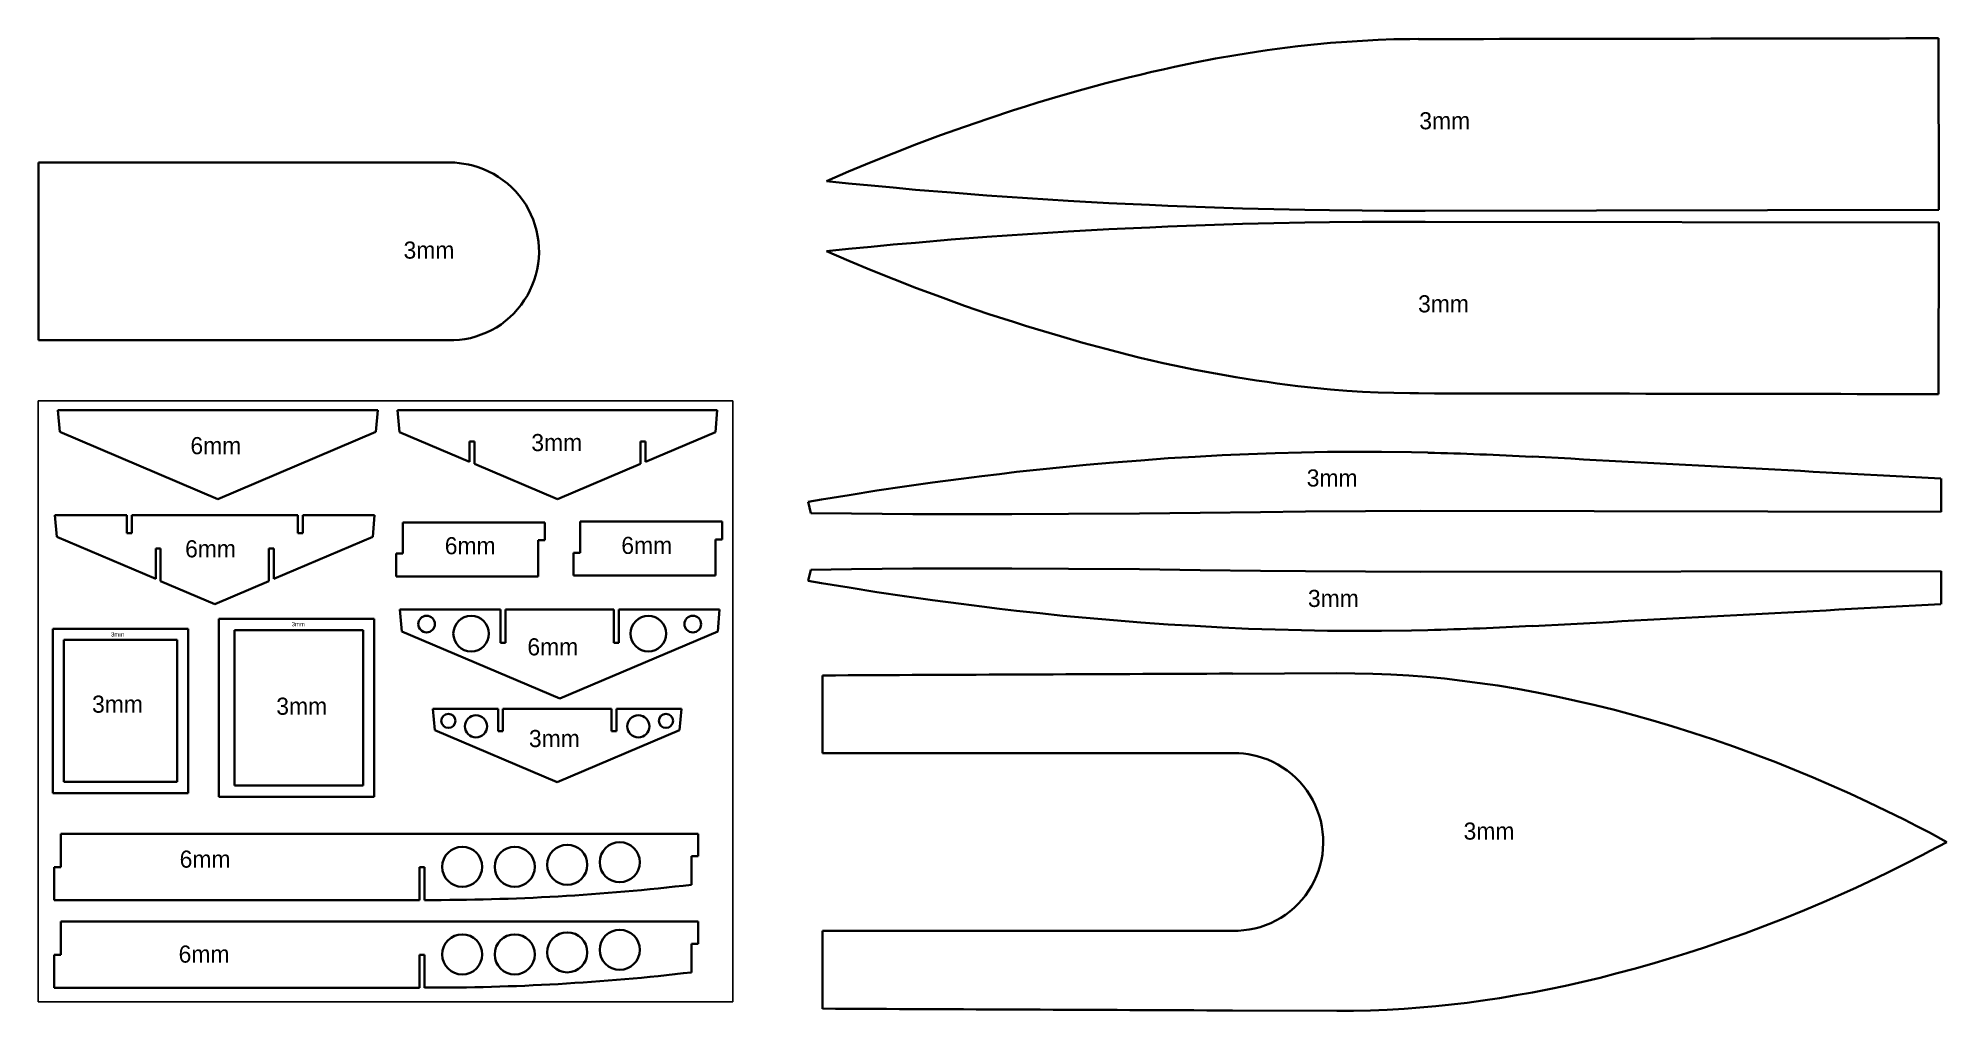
# Model space of a CAD drawing. Header units: millimetres. Extents: x -98185 to -97069, y -44940 to -44371.
import ezdxf

# ---------------------------------------------------------------- set-up
doc = ezdxf.new("R2010")
doc.units = ezdxf.units.MM
doc.header["$LTSCALE"] = 10
doc.styles.get("Standard").update_dxf_attribs({"font": 'stylu.ttf'})

msp = doc.modelspace()

# ---------------------------------------------------------------- linework, layer by layer
at = {"color": 61, "lineweight": 35}
for p, q in [((-97074.1, -44371.2), (-97073.9, -44471.5)), ((-98184.9, -44443.9), (-97945.4, -44443.9)), ((-98184.9, -44443.9), (-98184.9, -44547.7)), ((-97944.2, -44443.9), (-97945.4, -44443.9)), ((-97073.9, -44471.5), (-97374.1, -44472)), ((-97073.9, -44478.8), (-97374.1, -44478.4)), ((-97074.1, -44579.2), (-97073.9, -44478.8)), ((-98184.9, -44547.7), (-97945.4, -44547.7)), ((-97945.4, -44547.7), (-97944.2, -44547.7)), ((-97072.5, -44647.9), (-97376.6, -44647.5)), ((-97072.5, -44682.6), (-97376.6, -44683)), ((-97726.4, -44789), (-97726.4, -44743.6)), ((-97486.9, -44742.6), (-97425.8, -44742.3)), ((-97726.4, -44789), (-97486.9, -44789)), ((-97726.4, -44892.9), (-97486.9, -44892.9)), ((-97726.4, -44938.4), (-97726.4, -44892.9)), ((-97486.9, -44939.4), (-97425.8, -44939.7))]:
    msp.add_line(p, q, dxfattribs=at)
at = {"color": 61, "lineweight": 35, "ltscale": 5.34058e-05}
for p, q in [((-97073.9, -44471.5), (-97073.9, -44471.5)), ((-97073.9, -44478.8), (-97073.9, -44478.8))]:
    msp.add_line(p, q, dxfattribs=at)
at = {"color": 171, "lineweight": 35}
for p, q in [((-98173.5, -44588.5), (-98080, -44588.5)), ((-97986.5, -44588.5), (-98080, -44588.5)), ((-97974.9, -44588.6), (-97881.4, -44588.6)), ((-97788, -44588.6), (-97881.4, -44588.6)), ((-98080, -44640.5), (-98172.4, -44601.3)), ((-98080, -44640.5), (-97987.7, -44601.3)), ((-97932.9, -44618.7), (-97973.8, -44601.4)), ((-97830, -44618.7), (-97789.1, -44601.4)), ((-97881.4, -44640.6), (-97930, -44620)), ((-97881.4, -44640.6), (-97832.9, -44620)), ((-98175.2, -44650), (-98133.2, -44650)), ((-98130.3, -44650), (-98081.8, -44650)), ((-98033.2, -44650), (-98081.8, -44650)), ((-97988.3, -44650), (-98030.3, -44650)), ((-97888.8, -44654.2), (-97971.9, -44654.2)), ((-97785.1, -44653.7), (-97868.2, -44653.7)), ((-98116.3, -44687.2), (-98174.1, -44662.7)), ((-98047.2, -44687.2), (-97989.4, -44662.7)), ((-98081.8, -44701.9), (-98113.4, -44688.5)), ((-98081.8, -44701.9), (-98050.1, -44688.5)), ((-97975.8, -44685.7), (-97892.7, -44685.7)), ((-97872.1, -44685.2), (-97789, -44685.2)), ((-98079.4, -44814.5), (-98079.4, -44710.6)), ((-97988.5, -44710.6), (-98079.4, -44710.6)), ((-97988.5, -44710.6), (-97988.5, -44814.5)), ((-97973.6, -44705.1), (-97914.7, -44705.1)), ((-97911.8, -44705.1), (-97880.1, -44705.1)), ((-97848.4, -44705.1), (-97880.1, -44705.1)), ((-97786.6, -44705.1), (-97845.5, -44705.1)), ((-98176.5, -44812.4), (-98176.5, -44716.3)), ((-98097.3, -44716.3), (-98176.5, -44716.3)), ((-98097.3, -44716.3), (-98097.3, -44812.4)), ((-97995, -44717.1), (-98070.3, -44717.1)), ((-98070.3, -44808), (-98070.3, -44717.1)), ((-97995, -44717.1), (-97995, -44808)), ((-97880.1, -44757.1), (-97972.5, -44717.9)), ((-97880.1, -44757.1), (-97787.7, -44717.9)), ((-98103.8, -44722.8), (-98170, -44722.8)), ((-98170, -44805.9), (-98170, -44722.8)), ((-98103.8, -44722.8), (-98103.8, -44805.9)), ((-97954.3, -44763.1), (-97916.1, -44763.1)), ((-97913.3, -44763.1), (-97881.6, -44763.1)), ((-97849.9, -44763.1), (-97881.6, -44763.1)), ((-97808.9, -44763.1), (-97847, -44763.1)), ((-97881.6, -44806), (-97953.2, -44775.6)), ((-97881.6, -44806), (-97810, -44775.6)), ((-98170, -44805.9), (-98103.8, -44805.9)), ((-98070.3, -44808), (-97995, -44808)), ((-98176.5, -44812.4), (-98097.3, -44812.4)), ((-98079.4, -44814.5), (-97988.5, -44814.5)), ((-98171.8, -44836.3), (-97799.1, -44836.3)), ((-97962, -44875), (-98175.7, -44875)), ((-98171.8, -44887.5), (-97799.1, -44887.5)), ((-97962, -44926.2), (-98175.7, -44926.2))]:
    msp.add_line(p, q, dxfattribs=at)
at = {"color": 171, "lineweight": 35, "ltscale": 0.245982}
for p, q in [((-98172.4, -44601.3), (-98173.5, -44588.5)), ((-97987.7, -44601.3), (-97986.5, -44588.5))]:
    msp.add_line(p, q, dxfattribs=at)
at = {"color": 171, "lineweight": 35, "ltscale": 0.245981}
for p, q in [((-97973.8, -44601.4), (-97974.9, -44588.6)), ((-97789.1, -44601.4), (-97788, -44588.6)), ((-98174.1, -44662.7), (-98175.2, -44650)), ((-97989.4, -44662.7), (-97988.3, -44650)), ((-97972.5, -44717.9), (-97973.6, -44705.1)), ((-97787.7, -44717.9), (-97786.6, -44705.1))]:
    msp.add_line(p, q, dxfattribs=at)
at = {"color": 171, "lineweight": 35, "ltscale": 0.225525}
for p, q in [((-97932.9, -44618.7), (-97932.9, -44606.8)), ((-97830, -44618.7), (-97830, -44606.8))]:
    msp.add_line(p, q, dxfattribs=at)
at = {"color": 171, "lineweight": 35, "ltscale": 0.075}
for p, q in [((-97932.9, -44606.8), (-97930, -44606.8)), ((-97830, -44606.8), (-97832.9, -44606.8)), ((-98133.2, -44660.4), (-98130.3, -44660.4)), ((-98030.3, -44660.4), (-98033.2, -44660.4)), ((-97892.7, -44664.6), (-97888.8, -44664.6)), ((-97789, -44664.1), (-97785.1, -44664.1)), ((-98116.3, -44669.4), (-98113.4, -44669.4)), ((-98047.2, -44669.4), (-98050.1, -44669.4)), ((-97971.9, -44672.3), (-97975.8, -44672.3)), ((-97868.2, -44671.9), (-97872.1, -44671.9)), ((-97914.7, -44724.6), (-97911.8, -44724.6)), ((-97845.5, -44724.6), (-97848.4, -44724.6)), ((-97913.3, -44776.1), (-97916.1, -44776.1)), ((-97849.9, -44776.1), (-97847, -44776.1)), ((-98175.7, -44855.7), (-98171.8, -44855.7)), ((-97959.1, -44855.7), (-97962, -44855.7)), ((-97799.1, -44849.3), (-97803, -44849.3)), ((-97799.1, -44900.5), (-97803, -44900.5)), ((-98175.7, -44907), (-98171.8, -44907)), ((-97959.1, -44907), (-97962, -44907))]:
    msp.add_line(p, q, dxfattribs=at)
at = {"color": 171, "lineweight": 35, "ltscale": 0.257361}
for p, q in [((-97930, -44606.8), (-97930, -44620)), ((-97832.9, -44606.8), (-97832.9, -44620))]:
    msp.add_line(p, q, dxfattribs=at)
at = {"color": 61, "lineweight": 35, "ltscale": 0.370981}
for p, q in [((-97072.5, -44628.6), (-97072.5, -44647.9)), ((-97072.5, -44701.9), (-97072.5, -44682.6))]:
    msp.add_line(p, q, dxfattribs=at)
at = {"color": 61, "lineweight": 35, "ltscale": 0.129184}
for p, q in [((-97733.3, -44648.7), (-97734.9, -44642.2)), ((-97733.3, -44681.8), (-97734.9, -44688.4))]:
    msp.add_line(p, q, dxfattribs=at)
at = {"color": 171, "lineweight": 35, "ltscale": 0.2}
for p, q in [((-98133.2, -44650), (-98133.2, -44660.4)), ((-98130.3, -44660.4), (-98130.3, -44650)), ((-98033.2, -44660.4), (-98033.2, -44650)), ((-98030.3, -44650), (-98030.3, -44660.4)), ((-97888.8, -44664.6), (-97888.8, -44654.2)), ((-97785.1, -44664.1), (-97785.1, -44653.7))]:
    msp.add_line(p, q, dxfattribs=at)
at = {"color": 171, "lineweight": 35, "ltscale": 0.35}
for p, q in [((-97971.9, -44672.3), (-97971.9, -44654.2)), ((-97868.2, -44671.9), (-97868.2, -44653.7))]:
    msp.add_line(p, q, dxfattribs=at)
at = {"color": 171, "lineweight": 35, "ltscale": 0.4075}
for p, q in [((-97892.7, -44664.6), (-97892.7, -44685.7)), ((-97789, -44664.1), (-97789, -44685.2))]:
    msp.add_line(p, q, dxfattribs=at)
at = {"color": 171, "lineweight": 35, "ltscale": 0.33848}
for p, q in [((-98116.3, -44687.2), (-98116.3, -44669.4)), ((-98047.2, -44687.2), (-98047.2, -44669.4))]:
    msp.add_line(p, q, dxfattribs=at)
at = {"color": 171, "lineweight": 35, "ltscale": 0.370315}
for p, q in [((-98113.4, -44669.4), (-98113.4, -44688.5)), ((-98050.1, -44669.4), (-98050.1, -44688.5))]:
    msp.add_line(p, q, dxfattribs=at)
at = {"color": 171, "lineweight": 35, "ltscale": 0.2575}
for p, q in [((-97975.8, -44672.3), (-97975.8, -44685.7)), ((-97872.1, -44671.9), (-97872.1, -44685.2))]:
    msp.add_line(p, q, dxfattribs=at)
at = {"color": 171, "lineweight": 35, "ltscale": 0.375}
for p, q in [((-97914.7, -44705.1), (-97914.7, -44724.6)), ((-97911.8, -44724.6), (-97911.8, -44705.1)), ((-97848.4, -44724.6), (-97848.4, -44705.1)), ((-97845.5, -44705.1), (-97845.5, -44724.6)), ((-98171.8, -44855.7), (-98171.8, -44836.3)), ((-98171.8, -44907), (-98171.8, -44887.5))]:
    msp.add_line(p, q, dxfattribs=at)
at = {"color": 61, "lineweight": 35, "ltscale": 0.000307465}
msp.add_line((-97486.9, -44742.6), (-97486.9, -44742.6), dxfattribs=at)
at = {"color": 171, "lineweight": 35, "ltscale": 0.24055}
for p, q in [((-97953.2, -44775.6), (-97954.3, -44763.1)), ((-97810, -44775.6), (-97808.9, -44763.1))]:
    msp.add_line(p, q, dxfattribs=at)
at = {"color": 171, "lineweight": 35, "ltscale": 0.25}
for p, q in [((-97916.1, -44763.1), (-97916.1, -44776.1)), ((-97913.3, -44776.1), (-97913.3, -44763.1)), ((-97849.9, -44776.1), (-97849.9, -44763.1)), ((-97847, -44763.1), (-97847, -44776.1)), ((-97799.1, -44836.3), (-97799.1, -44849.3)), ((-97799.1, -44887.5), (-97799.1, -44900.5))]:
    msp.add_line(p, q, dxfattribs=at)
at = {"color": 61, "lineweight": 35, "ltscale": 0.022763}
for p, q in [((-97485.7, -44789), (-97486.9, -44789)), ((-97486.9, -44892.9), (-97485.7, -44892.9))]:
    msp.add_line(p, q, dxfattribs=at)
at = {"color": 171, "lineweight": 35, "ltscale": 0.37}
for p, q in [((-98175.7, -44875), (-98175.7, -44855.7)), ((-97962, -44855.7), (-97962, -44875)), ((-97959.1, -44875), (-97959.1, -44855.7)), ((-98175.7, -44926.2), (-98175.7, -44907)), ((-97962, -44907), (-97962, -44926.2)), ((-97959.1, -44926.2), (-97959.1, -44907))]:
    msp.add_line(p, q, dxfattribs=at)
at = {"color": 171, "lineweight": 35, "ltscale": 0.323174}
for p, q in [((-97803, -44849.3), (-97803, -44866)), ((-97803, -44900.5), (-97803, -44917.3))]:
    msp.add_line(p, q, dxfattribs=at)
at = {"color": 61, "lineweight": 35, "ltscale": 0.000307466}
msp.add_line((-97486.9, -44939.4), (-97486.9, -44939.4), dxfattribs=at)
at = {"color": 61, "lineweight": 35}
for points in [[(-97724.2, -44454.7), (-97711.2, -44449.1), (-97698, -44443.6), (-97684.8, -44438.3), (-97671.5, -44433.1), (-97657.5, -44427.9), (-97643.4, -44422.9), (-97629.2, -44418), (-97614.9, -44413.3), (-97607.8, -44411), (-97600.6, -44408.8), (-97587.4, -44404.9), (-97574.2, -44401.1), (-97560.9, -44397.5), (-97547.5, -44394.1), (-97540.7, -44392.5), (-97533.9, -44390.9), (-97527.3, -44389.4), (-97520.7, -44387.9), (-97508.7, -44385.4), (-97496.8, -44383.1), (-97484.8, -44381), (-97472.7, -44379.1), (-97466.6, -44378.2), (-97460.6, -44377.4), (-97454.6, -44376.6), (-97448.6, -44375.9), (-97439.1, -44374.8), (-97429.5, -44373.9), (-97420, -44373.2), (-97410.8, -44372.6), (-97401.6, -44372.1), (-97392.4, -44371.8), (-97383.2, -44371.7), (-97378.1, -44371.6)], [(-97944.2, -44443.9), (-97941.5, -44443.9), (-97938.8, -44444.1), (-97936.2, -44444.5), (-97933.5, -44445), (-97930.9, -44445.6), (-97927.8, -44446.5), (-97924.7, -44447.7), (-97921.7, -44449), (-97918.8, -44450.5), (-97916, -44452.2), (-97913.3, -44454.1), (-97910.7, -44456.1), (-97908.3, -44458.3), (-97906, -44460.6), (-97903.8, -44463.1), (-97901.8, -44465.7), (-97900, -44468.4), (-97898.4, -44471.3), (-97896.9, -44474.2), (-97895.6, -44477.2), (-97894.6, -44480.3), (-97893.7, -44483.5), (-97893, -44486.7), (-97892.5, -44489.9), (-97892.3, -44493.2), (-97892.2, -44496.5), (-97892.4, -44499.8), (-97892.7, -44503), (-97893.3, -44506.3), (-97894, -44509.4), (-97895, -44512.6), (-97896.2, -44515.6), (-97897.5, -44518.6), (-97899, -44521.5), (-97900.8, -44524.3), (-97902.6, -44527), (-97904.7, -44529.6), (-97906.9, -44532), (-97909.3, -44534.3), (-97911.8, -44536.4), (-97914.4, -44538.4), (-97917.1, -44540.2), (-97920, -44541.8), (-97922.9, -44543.2), (-97926, -44544.4), (-97929.1, -44545.5), (-97932.2, -44546.4), (-97935.5, -44547), (-97938.7, -44547.5), (-97942, -44547.7), (-97944.2, -44547.7)], [(-97374.1, -44472), (-97398.1, -44472), (-97410.9, -44471.9), (-97430.1, -44471.7), (-97444.5, -44471.4), (-97462.7, -44471.1), (-97480.9, -44470.6), (-97491.9, -44470.3), (-97508.2, -44469.7), (-97524.5, -44469.1), (-97535.3, -44468.6), (-97559.1, -44467.5), (-97582.9, -44466.2), (-97606.7, -44464.7), (-97630.5, -44463), (-97651.3, -44461.4), (-97672.2, -44459.7), (-97685.1, -44458.5), (-97698.1, -44457.3), (-97711.2, -44456), (-97724.2, -44454.7)], [(-97374.1, -44478.4), (-97398.1, -44478.4), (-97410.9, -44478.5), (-97430.1, -44478.7), (-97444.5, -44478.9), (-97462.7, -44479.3), (-97480.9, -44479.7), (-97491.9, -44480.1), (-97508.2, -44480.6), (-97524.5, -44481.2), (-97535.2, -44481.7), (-97559, -44482.8), (-97582.8, -44484.2), (-97606.6, -44485.6), (-97630.5, -44487.3), (-97651.3, -44488.9), (-97672.2, -44490.7), (-97685.1, -44491.8), (-97698.1, -44493), (-97711.2, -44494.3), (-97724.2, -44495.6)], [(-97724.2, -44495.6), (-97711.1, -44501.3), (-97698, -44506.7), (-97684.8, -44512), (-97671.5, -44517.2), (-97657.5, -44522.4), (-97643.4, -44527.5), (-97629.2, -44532.4), (-97614.9, -44537), (-97607.8, -44539.3), (-97600.6, -44541.5), (-97587.4, -44545.4), (-97574.2, -44549.2), (-97560.9, -44552.8), (-97547.5, -44556.2), (-97540.7, -44557.9), (-97533.9, -44559.5), (-97527.3, -44561), (-97520.7, -44562.4), (-97508.7, -44564.9), (-97496.8, -44567.2), (-97484.8, -44569.3), (-97472.7, -44571.2), (-97466.6, -44572.1), (-97460.6, -44573), (-97454.6, -44573.8), (-97448.6, -44574.5), (-97439.1, -44575.5), (-97429.5, -44576.4), (-97420, -44577.2), (-97410.8, -44577.8), (-97401.6, -44578.2), (-97392.4, -44578.5), (-97383.2, -44578.7), (-97378.1, -44578.7)], [(-97734.9, -44642.2), (-97727.1, -44640.8), (-97710.9, -44638.2), (-97694.8, -44635.6), (-97678.6, -44633.2), (-97662.1, -44630.9), (-97645.4, -44628.7), (-97633.3, -44627.1), (-97623.1, -44625.9), (-97613, -44624.7), (-97599.4, -44623.2), (-97585.9, -44621.8), (-97572.4, -44620.6), (-97556.4, -44619.1), (-97540.4, -44617.9), (-97524.4, -44616.7), (-97508.7, -44615.8), (-97492.9, -44614.9), (-97477.4, -44614.2), (-97461.9, -44613.7), (-97446.5, -44613.3), (-97431.3, -44613), (-97416.2, -44612.9), (-97399.6, -44613), (-97382.2, -44613.2), (-97372.6, -44613.4)], [(-97376.6, -44647.5), (-97409, -44647.6), (-97444.1, -44647.8), (-97470.5, -44648.1), (-97505.7, -44648.5), (-97541.1, -44648.9), (-97582.6, -44649.2), (-97615.8, -44649.4), (-97644.7, -44649.4), (-97673.7, -44649.3), (-97709.6, -44649), (-97733.3, -44648.7)], [(-97734.9, -44688.4), (-97727.1, -44689.7), (-97710.9, -44692.3), (-97694.8, -44694.9), (-97678.6, -44697.3), (-97662.1, -44699.6), (-97645.4, -44701.8), (-97633.3, -44703.4), (-97623.1, -44704.6), (-97613, -44705.8), (-97599.4, -44707.3), (-97585.9, -44708.7), (-97572.4, -44710), (-97556.4, -44711.4), (-97540.4, -44712.6), (-97524.4, -44713.8), (-97508.7, -44714.7), (-97492.9, -44715.6), (-97477.4, -44716.3), (-97461.9, -44716.8), (-97446.5, -44717.2), (-97431.3, -44717.5), (-97416.2, -44717.6), (-97399.6, -44717.5), (-97382.2, -44717.3), (-97372.6, -44717.1)], [(-97376.6, -44683), (-97409, -44682.9), (-97444.1, -44682.7), (-97470.5, -44682.4), (-97505.7, -44682), (-97541.1, -44681.6), (-97582.6, -44681.3), (-97615.8, -44681.1), (-97644.7, -44681.1), (-97673.7, -44681.2), (-97709.6, -44681.5), (-97733.3, -44681.8)], [(-97425.8, -44742.3), (-97415.3, -44742.4), (-97404.8, -44742.6), (-97394.3, -44743.1), (-97383.8, -44743.7), (-97373.4, -44744.5), (-97362.9, -44745.5), (-97352.5, -44746.7), (-97342.1, -44748.1), (-97331.7, -44749.6), (-97320.2, -44751.5), (-97308.8, -44753.6), (-97297.4, -44755.9), (-97286, -44758.4), (-97274.7, -44761), (-97263.4, -44763.8), (-97252.2, -44766.8), (-97241.1, -44769.9), (-97230, -44773.2), (-97217.7, -44777.1), (-97205.5, -44781.1), (-97193.3, -44785.4), (-97181.2, -44789.8), (-97169.2, -44794.4), (-97158.3, -44798.8), (-97147.4, -44803.3), (-97136.6, -44807.9), (-97125.9, -44812.7), (-97115.2, -44817.6), (-97104.6, -44822.7), (-97094.1, -44827.9), (-97086.7, -44831.7), (-97079.3, -44835.5), (-97069.2, -44841)], [(-97485.7, -44789), (-97483, -44789.1), (-97480.3, -44789.3), (-97477.7, -44789.7), (-97475, -44790.2), (-97472.4, -44790.8), (-97469.3, -44791.7), (-97466.2, -44792.8), (-97463.2, -44794.2), (-97460.3, -44795.7), (-97457.5, -44797.4), (-97454.8, -44799.2), (-97452.2, -44801.3), (-97449.8, -44803.5), (-97447.5, -44805.8), (-97445.3, -44808.3), (-97443.3, -44810.9), (-97441.5, -44813.6), (-97439.9, -44816.5), (-97438.4, -44819.4), (-97437.2, -44822.4), (-97436.1, -44825.5), (-97435.2, -44828.7), (-97434.5, -44831.9), (-97434.1, -44835.1), (-97433.8, -44838.4), (-97433.7, -44841.7), (-97433.9, -44844.9), (-97434.2, -44848.2), (-97434.8, -44851.4), (-97435.6, -44854.6), (-97436.5, -44857.8), (-97437.7, -44860.8), (-97439, -44863.8), (-97440.6, -44866.7), (-97442.3, -44869.5), (-97444.2, -44872.2), (-97446.2, -44874.7), (-97448.4, -44877.2), (-97450.8, -44879.4), (-97453.3, -44881.6), (-97455.9, -44883.5), (-97458.6, -44885.3), (-97461.5, -44886.9), (-97464.4, -44888.4), (-97467.5, -44889.6), (-97470.6, -44890.7), (-97473.8, -44891.5), (-97477, -44892.2), (-97480.2, -44892.6), (-97483.5, -44892.9), (-97485.7, -44892.9)], [(-97069.2, -44841), (-97079.4, -44846.4), (-97083.2, -44848.5), (-97093.6, -44853.8), (-97104, -44859), (-97114.5, -44864), (-97121.9, -44867.5), (-97129.4, -44870.8), (-97140.8, -44875.9), (-97152.3, -44880.8), (-97163.9, -44885.5), (-97175.6, -44890), (-97187.3, -44894.4), (-97199.1, -44898.6), (-97210.9, -44902.6), (-97221.1, -44905.9), (-97231.3, -44909.1), (-97241.6, -44912.2), (-97251.9, -44915.1), (-97261.9, -44917.7), (-97271.9, -44920.3), (-97282, -44922.7), (-97292.1, -44925), (-97301.7, -44927), (-97311.4, -44928.9), (-97321, -44930.6), (-97330.7, -44932.2), (-97340.4, -44933.7), (-97349.6, -44934.9), (-97358.8, -44936), (-97368, -44937), (-97377.3, -44937.8), (-97386.5, -44938.5), (-97396.3, -44939), (-97406.1, -44939.4), (-97416, -44939.6), (-97425.8, -44939.7)]]:
    msp.add_lwpolyline(points, dxfattribs=at)
msp.add_lwpolyline([(-98185, -44583.2), (-97778.9, -44583.2), (-97778.9, -44934.4), (-98185, -44934.4)], close=True)
at = {"color": 171, "lineweight": 35}
for centre, radius in [((-97957.9, -44713.6), 4.87), ((-97931.9, -44719.2), 10.4), ((-97828.3, -44719.2), 10.4), ((-97802.3, -44713.6), 4.87), ((-97945.2, -44770.2), 4.13), ((-97818, -44770.2), 4.13), ((-97929.1, -44773.4), 6.49), ((-97834.1, -44773.4), 6.49), ((-97937.1, -44855.5), 11.7), ((-97906.4, -44855.5), 11.7), ((-97875.7, -44854.3), 11.7), ((-97845, -44852.8), 11.7), ((-97937.1, -44906.7), 11.7), ((-97906.4, -44906.7), 11.7), ((-97875.7, -44905.5), 11.7), ((-97845, -44904), 11.7)]:
    msp.add_circle(centre, radius, dxfattribs=at)
at = {"color": 61, "lineweight": 35}
for centre, radius, start, end in [((-105310.1, 4935933.9), 4980311.9, 270.0912533, 270.0947504), ((-105310.1, -5024884.3), 4980311.9, 89.9052496, 89.9087467), ((-97423.4, -46697.1), 2084.3, 86.9262, 88.6032), ((-352174.2, -4790688.8), 4752911.2, 86.9233028, 86.9261852), ((-352174.2, 4701358.3), 4752911.2, 273.0738148, 273.0766972), ((-97423.4, -42633.4), 2084.3, 271.3968, 273.0738), ((-95802.5, -455454.8), 410715.7, 90.234975, 90.268395), ((-95802.5, 365772.8), 410715.7, 269.731605, 269.765025)]:
    msp.add_arc(centre, radius, start, end, dxfattribs=at)
at = {"color": 171, "lineweight": 35}
for centre in [(-97954.8, -43581.3), (-97954.8, -43632.5)]:
    msp.add_arc(centre, 1293.6, 269.8096, 276.7365, dxfattribs=at)

# ---------------------------------------------------------------- texts
at = {"color": 250, "attachment_point": 1}
for s, insert, char_height, width in [('{\\C7;3mm}', (-97377.6, -44414.4), 10, 70.251), ('{\\C7;3mm}', (-97971.4, -44490), 10, 94.11), ('{\\C7;3mm}', (-97378.3, -44521.4), 10, 70.251), ('{\\C7;6mm}', (-98096, -44604.3), 10, 37.531), ('{\\C7;3mm}', (-97896.7, -44602.5), 10, 52.494), ('{\\C7;3mm}', (-97443.4, -44623.2), 10, 49.626), ('{\\C7;6mm}', (-98099.1, -44664.6), 10, 41.744), ('{\\C7;6mm}', (-97947.3, -44662.8), 10, 30.176), ('{\\C7;6mm}', (-97844.1, -44662.6), 10, 30.176), ('{\\C7;3mm}', (-97442.7, -44693.6), 10, 49.626), ('{\\C7;3mm}', (-98142.4, -44718.4), 2.5, 18.639), ('{\\C7;3mm}', (-98036.8, -44712.4), 2.5, 18.639), ('{\\C7;6mm}', (-97899, -44721.9), 10, 18.897), ('{\\C7;3mm}', (-98153.5, -44755.4), 10, 24.845), ('{\\C7;3mm}', (-98045.8, -44756.6), 10, 24.845), ('{\\C7;3mm}', (-97898.1, -44775.5), 10, 16.533), ('{\\C7;3mm}', (-97351.7, -44829.6), 10, 109.558), ('{\\C7;6mm}', (-98102.3, -44846), 10, 56.509), ('{\\C7;6mm}', (-98102.9, -44901.5), 10, 56.509)]:
    msp.add_mtext(s, dxfattribs=dict(at, insert=insert, char_height=char_height, width=width))

doc.saveas('drawing.dxf')
